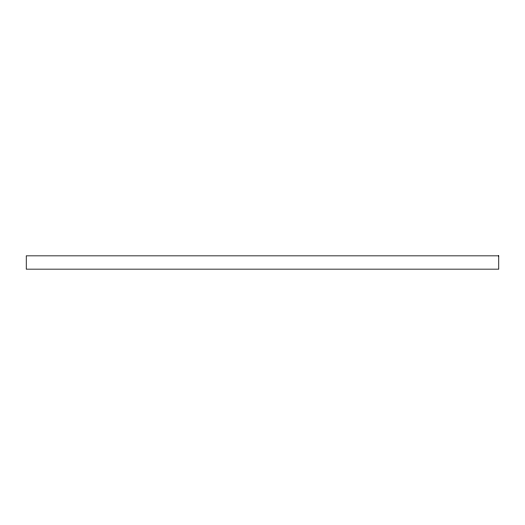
<?xml version="1.0" encoding="UTF-8"?>
<svg xmlns="http://www.w3.org/2000/svg" width="525" height="525" viewBox="0 0 525 525"><rect width="100%" height="100%" fill="white"/><g stroke="black" fill="none" stroke-linecap="round" stroke-linejoin="round"><path stroke-width="0.79" d="M498.75 255.846L26.25 255.846L26.25 269.154L498.75 269.154L498.75 255.846"/></g></svg>
